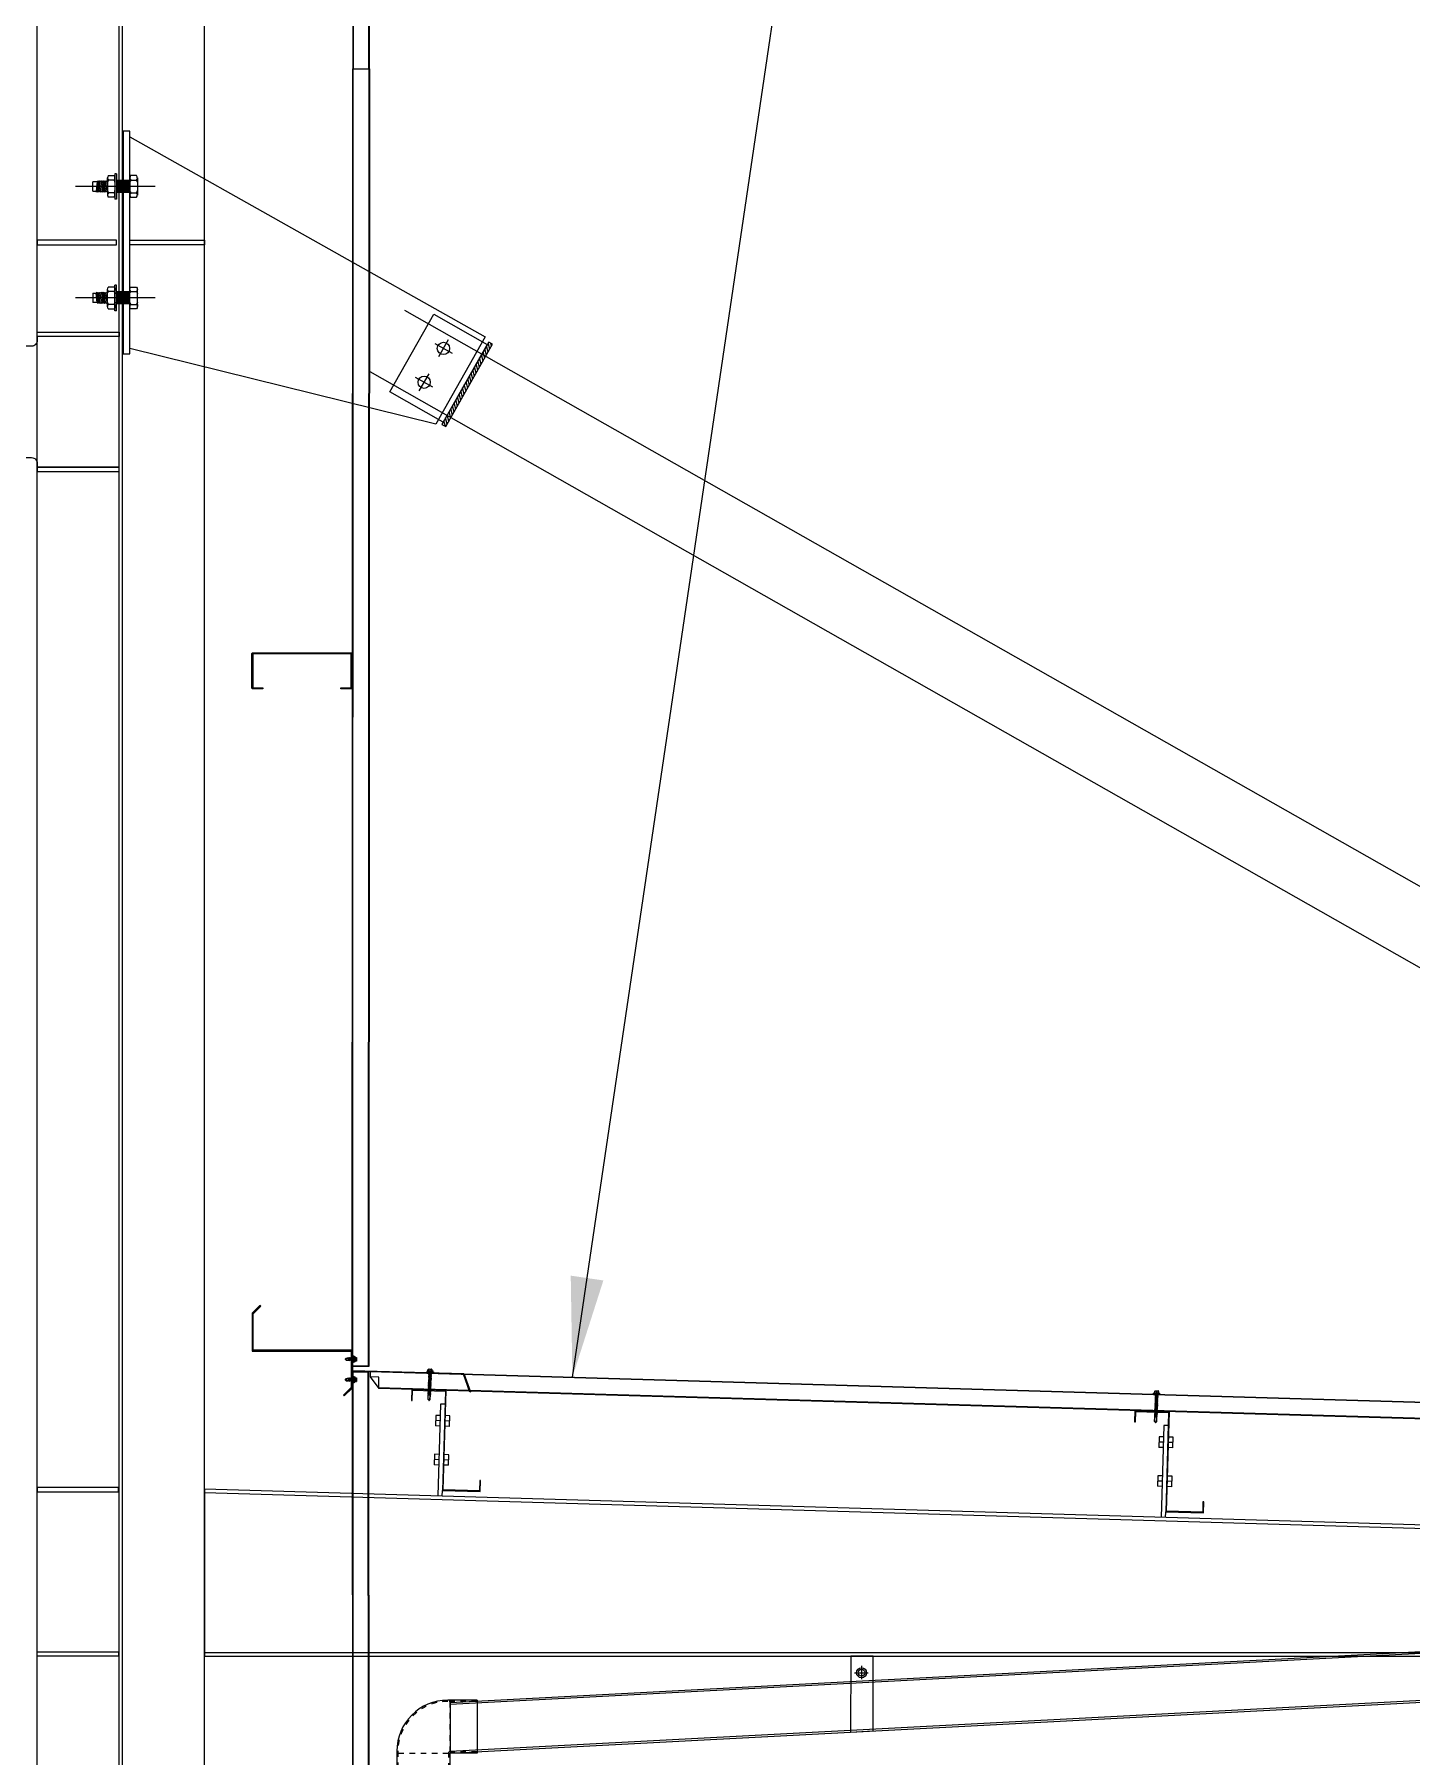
# Model space of a CAD drawing. Header units: inches. Extents: x 315041 to 662841, y -45540 to -35018.
# Drawn here: x 330692.73 to 330717.44, y -36433.68 to -36402.79 of the extents above; entities that cross this region are included whole.
import ezdxf

# ---------------------------------------------------------------- set-up
doc = ezdxf.new("R2010")
doc.units = ezdxf.units.IN
doc.header["$MEASUREMENT"] = 0
doc.linetypes.add('HIDDEN', pattern=[0.375, 0.25, -0.125])
doc.linetypes.add('XKITLINE00', pattern=[0])
for name, color, linetype in [('2NET-VE', 8, 'Continuous'), ('3', 3, 'Continuous'), ('4', 4, 'Continuous'), ('7', 7, 'Continuous'), ('8', 8, 'Continuous'), ('DOWNPOUT', 52, 'Continuous'), ('flashing', 6, 'Continuous'), ('ROOFING', 4, 'Continuous'), ('STRUCTURE', 1, 'Continuous')]:
    doc.layers.add(name, color=color, linetype=linetype)
doc.layers.add('Bolt', color=7, linetype='Continuous', lineweight=0)
doc.layers.add('PART', color=20, linetype='Continuous', lineweight=9)
doc.styles.add('ST1H', font='vnshxh.shx', dxfattribs={"width": 0.7})
doc.dimstyles.new('3', dxfattribs={"dimtxt": 3.5, "dimasz": 1.8, "dimexe": 1, "dimexo": 0, "dimgap": 1, "dimtad": 1, "dimdec": 0, "dimlfac": 3, "dimzin": 0, "dimdsep": 46, "dimtxsty": 'ST1H', "dimblk": 'OBLIQUE', "dimcen": 1, "dimdle": 1, "dimclrd": 8, "dimclre": 8, "dimclrt": 3, "dimadec": 0, "dimazin": 0, "dimtfac": 1, "dimtdec": 0, "dimtix": 1, "dimtofl": 0, "dimtmove": 1, "dimatfit": 3, "dimfxl": 0.18, "dimtolj": 1, "dimtzin": 0, "dimlwd": -1, "dimlwe": -1, "dimarcsym": 1})

# ---------------------------------------------------------------- blocks, each defined once
blk = doc.blocks.new('*U166')
at = {"color": 9, "const_width": 22}
blk.add_lwpolyline([(0, 0), (23.2, 0)], dxfattribs=at)
at = {"layer": '2NET-VE', "color": 8, "linetype": 'Continuous', "ltscale": 0.5}
for p, q in [((0, 10.4), (23.2, 10.4)), ((40, 9.2), (40, 9.2)), ((0, -10.4), (23.2, -10.4)), ((40, -9.2), (40, -9.2))]:
    blk.add_line(p, q, dxfattribs=at)
at = {"layer": '7', "color": 8, "linetype": 'Continuous'}
for p, q in [((38.8, 8), (40.3, 9.6)), ((39.3, -8), (41.2, 8)), ((40.3, 9.6), (41.2, 8)), ((41.2, 8), (42.7, 9.6)), ((41.7, -8), (43.6, 8)), ((42.7, 9.6), (43.6, 8)), ((43.6, 8), (45.1, 9.6)), ((44.2, -8), (46, 8)), ((45.1, 9.6), (46, 8)), ((46, 8), (47.6, 9.6)), ((46.6, -8), (48.5, 8)), ((47.6, 9.6), (48.5, 8)), ((48.5, 8), (50, 9.6)), ((49, -8), (50.9, 8)), ((49, -8), (50.9, 8)), ((50, 9.6), (50.9, 8)), ((50.9, 8), (52.4, 9.6)), ((51.4, -8), (53.3, 8)), ((52.4, 9.6), (53.3, 8)), ((53.3, 8), (54.8, 9.6)), ((53.8, -8), (55.7, 8)), ((53.8, -8), (55.7, 8)), ((53.8, -8), (55.7, 8)), ((54.8, 9.6), (55.7, 8)), ((55.7, 8), (57.2, 9.6)), ((56.2, -8), (58.1, 8)), ((57.2, 9.6), (58.1, 8)), ((63.7, 8), (58.1, 8)), ((63.7, 8), (63.7, -8)), ((39, -8), (38.5, -8)), ((39.3, -8), (38.8, -8)), ((39.3, -8), (40.2, -9.6)), ((40.2, -9.6), (41.7, -8)), ((41.7, -8), (42.6, -9.6)), ((42.6, -9.6), (44.2, -8)), ((44.2, -8), (45.1, -9.6)), ((45.1, -9.6), (46.6, -8)), ((46.6, -8), (47.5, -9.6)), ((47.5, -9.6), (49, -8)), ((49, -8), (49.9, -9.6)), ((49.9, -9.6), (51.4, -8)), ((51.4, -8), (52.3, -9.6)), ((52.3, -9.6), (53.8, -8)), ((53.8, -8), (54.7, -9.6)), ((54.7, -9.6), (56.2, -8)), ((56.2, -8), (63.7, -8))]:
    blk.add_line(p, q, dxfattribs=at)
at = {"layer": '8', "color": 8, "linetype": 'Continuous', "ltscale": 10}
blk.add_line((-43.5, 0), (93.3, 0), dxfattribs=at)
at = {"layer": '8', "color": 8, "linetype": 'Continuous'}
for p, q in [((-12.8, 11), (-12.8, 14.8)), ((-12.8, -14.8), (-12.8, 14.8)), ((-1.2, 18.7), (-11.6, 18.7)), ((-1.7, 11), (-11.1, 11)), ((0, 11), (0, 14.8)), ((0, -14.8), (0, 14.8)), ((23.2, -21.9), (23.2, 21.9)), ((23.2, 21.9), (25.7, 21.9)), ((25.7, -21.9), (25.7, 21.9)), ((25.7, 11), (25.7, 14.8)), ((25.7, -14.8), (25.7, 14.8)), ((26.8, 18.7), (37.3, 18.7)), ((27.4, 11), (36.7, 11)), ((38.5, 11), (38.5, 14.8)), ((38.5, -14.8), (38.5, 14.8)), ((-12.8, -11), (-12.8, -14.8)), ((-11.6, -18.7), (-1.2, -18.7)), ((-1.7, -11), (-11.1, -11)), ((0, -11), (0, -14.8)), ((23.2, -21.9), (25.7, -21.9)), ((25.7, -11), (25.7, -14.8)), ((37.3, -18.7), (26.8, -18.7)), ((27.4, -11), (36.7, -11)), ((38.5, -11), (38.5, -14.8))]:
    blk.add_line(p, q, dxfattribs=at)
for centre, radius, start, end in [((-5.8, 14.8), 6.98, 146.602, 180), ((-7.7, 14.8), 5.12, 180, 228.5476), ((-7.7, 7.1), 5.12, 131.4524, 180), ((-5.1, 14.8), 5.12, 311.4524, 0), ((-5.1, 7.1), 5.12, 0, 48.5476), ((-7, 14.8), 6.98, 0, 33.398), ((32.7, 14.8), 6.98, 146.602, 180), ((30.8, 14.8), 5.12, 180, 228.5476), ((30.8, 7.1), 5.12, 131.4524, 180), ((33.4, 14.8), 5.12, 311.4524, 0), ((33.4, 7.1), 5.12, 0, 48.5476), ((31.5, 14.8), 6.98, 0, 33.398), ((-7.7, -7.1), 5.12, 180, 228.5476), ((-7.7, -14.8), 5.12, 131.4524, 180), ((-5.8, -14.8), 6.98, 180, 213.398), ((-5.1, -7.1), 5.12, 311.4524, 0), ((-5.1, -14.8), 5.12, 0, 48.5476), ((-7, -14.8), 6.98, 326.602, 0), ((30.8, -7.1), 5.12, 180, 228.5476), ((30.8, -14.8), 5.12, 131.4524, 180), ((32.7, -14.8), 6.98, 180, 213.398), ((33.4, -7.1), 5.12, 311.4524, 0), ((33.4, -14.8), 5.12, 0, 48.5476), ((31.5, -14.8), 6.98, 326.602, 0)]:
    blk.add_arc(centre, radius, start, end, dxfattribs=at)
blk = doc.blocks.new('*U167')
at = {"color": 9, "const_width": 22}
blk.add_lwpolyline([(0, 0), (23.2, 0)], dxfattribs=at)
at = {"layer": '2NET-VE', "color": 8, "linetype": 'Continuous', "ltscale": 0.5}
for p, q in [((0, 10.4), (23.2, 10.4)), ((40, 9.2), (40, 9.2)), ((0, -10.4), (23.2, -10.4)), ((40, -9.2), (40, -9.2))]:
    blk.add_line(p, q, dxfattribs=at)
at = {"layer": '7', "color": 8, "linetype": 'Continuous'}
for p, q in [((38.8, 8), (40.3, 9.6)), ((39.3, -8), (41.2, 8)), ((40.3, 9.6), (41.2, 8)), ((41.2, 8), (42.7, 9.6)), ((41.7, -8), (43.6, 8)), ((42.7, 9.6), (43.6, 8)), ((43.6, 8), (45.1, 9.6)), ((44.2, -8), (46, 8)), ((45.1, 9.6), (46, 8)), ((46, 8), (47.6, 9.6)), ((46.6, -8), (48.5, 8)), ((47.6, 9.6), (48.5, 8)), ((48.5, 8), (50, 9.6)), ((49, -8), (50.9, 8)), ((49, -8), (50.9, 8)), ((50, 9.6), (50.9, 8)), ((50.9, 8), (52.4, 9.6)), ((51.4, -8), (53.3, 8)), ((52.4, 9.6), (53.3, 8)), ((53.3, 8), (54.8, 9.6)), ((53.8, -8), (55.7, 8)), ((53.8, -8), (55.7, 8)), ((53.8, -8), (55.7, 8)), ((54.8, 9.6), (55.7, 8)), ((55.7, 8), (57.2, 9.6)), ((56.2, -8), (58.1, 8)), ((57.2, 9.6), (58.1, 8)), ((63.7, 8), (58.1, 8)), ((63.7, 8), (63.7, -8)), ((39, -8), (38.5, -8)), ((39.3, -8), (38.8, -8)), ((39.3, -8), (40.2, -9.6)), ((40.2, -9.6), (41.7, -8)), ((41.7, -8), (42.6, -9.6)), ((42.6, -9.6), (44.2, -8)), ((44.2, -8), (45.1, -9.6)), ((45.1, -9.6), (46.6, -8)), ((46.6, -8), (47.5, -9.6)), ((47.5, -9.6), (49, -8)), ((49, -8), (49.9, -9.6)), ((49.9, -9.6), (51.4, -8)), ((51.4, -8), (52.3, -9.6)), ((52.3, -9.6), (53.8, -8)), ((53.8, -8), (54.7, -9.6)), ((54.7, -9.6), (56.2, -8)), ((56.2, -8), (63.7, -8))]:
    blk.add_line(p, q, dxfattribs=at)
at = {"layer": '8', "color": 8, "linetype": 'Continuous', "ltscale": 10}
blk.add_line((-43.5, 0), (93.3, 0), dxfattribs=at)
at = {"layer": '8', "color": 8, "linetype": 'Continuous'}
for p, q in [((-12.8, 11), (-12.8, 14.8)), ((-12.8, -14.8), (-12.8, 14.8)), ((-1.2, 18.7), (-11.6, 18.7)), ((-1.7, 11), (-11.1, 11)), ((0, 11), (0, 14.8)), ((0, -14.8), (0, 14.8)), ((23.2, -21.9), (23.2, 21.9)), ((23.2, 21.9), (25.7, 21.9)), ((25.7, -21.9), (25.7, 21.9)), ((25.7, 11), (25.7, 14.8)), ((25.7, -14.8), (25.7, 14.8)), ((26.8, 18.7), (37.3, 18.7)), ((27.4, 11), (36.7, 11)), ((38.5, 11), (38.5, 14.8)), ((38.5, -14.8), (38.5, 14.8)), ((-12.8, -11), (-12.8, -14.8)), ((-11.6, -18.7), (-1.2, -18.7)), ((-1.7, -11), (-11.1, -11)), ((0, -11), (0, -14.8)), ((23.2, -21.9), (25.7, -21.9)), ((25.7, -11), (25.7, -14.8)), ((37.3, -18.7), (26.8, -18.7)), ((27.4, -11), (36.7, -11)), ((38.5, -11), (38.5, -14.8))]:
    blk.add_line(p, q, dxfattribs=at)
for centre, radius, start, end in [((-5.8, 14.8), 6.98, 146.602, 180), ((-7.7, 14.8), 5.12, 180, 228.5476), ((-7.7, 7.1), 5.12, 131.4524, 180), ((-5.1, 14.8), 5.12, 311.4524, 0), ((-5.1, 7.1), 5.12, 0, 48.5476), ((-7, 14.8), 6.98, 0, 33.398), ((32.7, 14.8), 6.98, 146.602, 180), ((30.8, 14.8), 5.12, 180, 228.5476), ((30.8, 7.1), 5.12, 131.4524, 180), ((33.4, 14.8), 5.12, 311.4524, 0), ((33.4, 7.1), 5.12, 0, 48.5476), ((31.5, 14.8), 6.98, 0, 33.398), ((-7.7, -7.1), 5.12, 180, 228.5476), ((-7.7, -14.8), 5.12, 131.4524, 180), ((-5.8, -14.8), 6.98, 180, 213.398), ((-5.1, -7.1), 5.12, 311.4524, 0), ((-5.1, -14.8), 5.12, 0, 48.5476), ((-7, -14.8), 6.98, 326.602, 0), ((30.8, -7.1), 5.12, 180, 228.5476), ((30.8, -14.8), 5.12, 131.4524, 180), ((32.7, -14.8), 6.98, 180, 213.398), ((33.4, -7.1), 5.12, 311.4524, 0), ((33.4, -14.8), 5.12, 0, 48.5476), ((31.5, -14.8), 6.98, 326.602, 0)]:
    blk.add_arc(centre, radius, start, end, dxfattribs=at)
blk = doc.blocks.new('11')
at = {"color": 9, "linetype": 'XKITLINE00', "lineweight": 0}
for p, q in [((1478.094, 219.129), (1508.937, 236.631)), ((1478.721, 218.025), (1509.564, 235.526)), ((1508.218, 216.982), (1508.298, 216.984)), ((1508.298, 216.984), (1508.347, 215.335)), ((1495.223, 216.597), (1495.303, 216.6)), ((1495.303, 216.6), (1495.352, 214.95)), ((1461.748, 213.955), (1512.539, 215.459)), ((1512.539, 215.399), (1461.749, 213.895)), ((1508.267, 215.333), (1508.264, 215.433)), ((1512.539, 215.459), (1512.539, 212.455)), ((1495.272, 214.948), (1495.269, 215.048)), ((1461.749, 212.515), (1512.539, 212.515)), ((1512.539, 212.455), (1461.749, 212.455))]:
    blk.add_line(p, q, dxfattribs=at)
at = {"layer": 'Bolt', "linetype": 'XKITLINE00', "lineweight": 0}
for p, q in [((1508.129, 216.774), (1508.209, 216.777)), ((1508.134, 216.584), (1508.129, 216.774)), ((1508.132, 216.679), (1508.212, 216.682)), ((1508.134, 216.584), (1508.214, 216.587)), ((1508.304, 216.78), (1508.384, 216.782)), ((1508.307, 216.685), (1508.387, 216.687)), ((1508.309, 216.59), (1508.389, 216.592)), ((1508.384, 216.782), (1508.389, 216.592)), ((1495.135, 216.389), (1495.214, 216.392)), ((1495.14, 216.2), (1495.135, 216.389)), ((1495.137, 216.295), (1495.217, 216.297)), ((1495.309, 216.395), (1495.389, 216.397)), ((1495.312, 216.3), (1495.392, 216.302)), ((1495.389, 216.397), (1495.395, 216.207)), ((1495.14, 216.2), (1495.22, 216.202)), ((1495.315, 216.205), (1495.395, 216.207)), ((1508.15, 216.075), (1508.23, 216.077)), ((1508.155, 215.885), (1508.15, 216.075)), ((1508.152, 215.98), (1508.232, 215.982)), ((1508.324, 216.08), (1508.404, 216.082)), ((1508.327, 215.985), (1508.407, 215.987)), ((1508.404, 216.082), (1508.41, 215.892)), ((1495.155, 215.69), (1495.235, 215.692)), ((1495.161, 215.5), (1495.155, 215.69)), ((1495.33, 215.695), (1495.41, 215.697)), ((1495.41, 215.697), (1495.416, 215.507)), ((1508.155, 215.885), (1508.235, 215.887)), ((1508.33, 215.89), (1508.41, 215.892)), ((1495.158, 215.595), (1495.238, 215.597)), ((1495.161, 215.5), (1495.241, 215.502)), ((1495.333, 215.6), (1495.413, 215.602)), ((1495.336, 215.505), (1495.416, 215.507))]:
    blk.add_line(p, q, dxfattribs=at)
at = {"layer": 'PART', "color": 94, "linetype": 'XKITLINE00', "lineweight": 0}
for points in [[(1507.584, 215.412), (1507.578, 215.612), (1507.593, 215.613), (1507.598, 215.428), (1508.248, 215.447), (1508.195, 217.231), (1508.815, 217.25), (1508.821, 217.05), (1508.806, 217.049), (1508.801, 217.234), (1508.211, 217.217), (1508.264, 215.433)], [(1494.584, 215.228), (1494.599, 215.228), (1494.604, 215.043), (1495.254, 215.062), (1495.201, 216.847), (1495.821, 216.865), (1495.827, 216.665), (1495.812, 216.665), (1495.806, 216.849), (1495.216, 216.832), (1495.269, 215.048), (1494.59, 215.028)]]:
    blk.add_lwpolyline(points, close=True, dxfattribs=at)
blk = doc.blocks.new('A$C26A6701F')
at = {"layer": 'STRUCTURE', "color": 1, "linetype": 'Continuous'}
for p, q in [((0, 17.2), (1.3, 17.5)), ((0, 17.1), (0, 17.2)), ((0, 17.2), (4, 17.2)), ((4, 17.1), (0, 17.1)), ((3.9, 16.7), (0.1, 16.7)), ((0.4, 17.8), (3.6, 17.8)), ((0.4, 17.6), (1.2, 17.6)), ((0.9, 17.8), (0.9, 18.8)), ((1, 17.8), (1, 18.6)), ((1.1, 18.9), (2.9, 18.9)), ((1.2, 16.7), (1.1, 16.7)), ((1.1, 16.7), (1.4, 16.6)), ((1.1, 16.7), (1.4, 16.7)), ((1.1, 16.2), (2.9, 16.5)), ((1.4, 16.4), (1.1, 16.2)), ((1.1, 16.2), (1.4, 16.1)), ((1.1, 15.7), (2.9, 16)), ((1.4, 15.9), (1.1, 15.7)), ((1.1, 15.7), (1.4, 15.6)), ((1.4, 15.5), (1.1, 15.2)), ((1.1, 15.2), (2.9, 15.5)), ((1.1, 15.2), (1.4, 15.1)), ((1.4, 15), (1.1, 14.8)), ((1.1, 14.8), (2.9, 15)), ((1.1, 14.8), (1.4, 14.7)), ((1.1, 14.3), (2.9, 14.6)), ((1.4, 14.5), (1.1, 14.3)), ((1.1, 14.3), (1.4, 14.2)), ((1.1, 13.8), (2.9, 14.1)), ((1.4, 14), (1.1, 13.8)), ((1.1, 13.8), (1.4, 13.7)), ((1.4, 13.6), (1.1, 13.3)), ((1.1, 13.3), (2.9, 13.6)), ((1.1, 13.3), (1.4, 13.2)), ((1.1, 12.9), (2.9, 13.2)), ((1.4, 13.1), (1.1, 12.9)), ((1.1, 12.9), (1.4, 12.8)), ((1.1, 12.4), (2.9, 12.7)), ((1.4, 12.6), (1.1, 12.4)), ((1.1, 12.4), (1.4, 12.3)), ((1.1, 11.9), (2.9, 12.2)), ((1.4, 12.1), (1.1, 11.9)), ((1.1, 11.9), (1.4, 11.8)), ((1.4, 11.7), (1.1, 11.5)), ((1.1, 11.5), (2.9, 11.7)), ((1.1, 11.5), (1.4, 11.3)), ((1.1, 11), (2.9, 11.3)), ((1.4, 11.2), (1.1, 11)), ((1.1, 11), (1.3, 10.9)), ((1.1, 10.5), (2.9, 10.8)), ((1.4, 10.7), (1.1, 10.5)), ((1.1, 10.5), (1.3, 10.4)), ((1.1, 10), (2.9, 10.3)), ((1.2, 17.6), (2.8, 17.6)), ((1.3, 17.5), (1.3, 17.6)), ((1.3, 17.5), (2.7, 17.5)), ((1.3, 10.7), (1.3, 10.9)), ((1.3, 10.4), (2.7, 10.6)), ((2.7, 10.4), (1.3, 10.2)), ((1.3, 10.2), (1.3, 10.4)), ((1.4, 16.6), (2.4, 16.7)), ((2.7, 16.6), (1.4, 16.4)), ((1.4, 16.4), (1.4, 16.6)), ((1.4, 16.1), (2.7, 16.3)), ((2.7, 16.1), (1.4, 15.9)), ((1.4, 15.9), (1.4, 16.1)), ((1.4, 15.6), (2.7, 15.8)), ((2.7, 15.6), (1.4, 15.5)), ((1.4, 15.5), (1.4, 15.6)), ((1.4, 15.1), (2.7, 15.3)), ((2.7, 15.2), (1.4, 15)), ((1.4, 15), (1.4, 15.1)), ((1.4, 14.7), (2.7, 14.9)), ((2.7, 14.7), (1.4, 14.5)), ((1.4, 14.5), (1.4, 14.7)), ((1.4, 14.2), (2.7, 14.4)), ((2.7, 14.2), (1.4, 14)), ((1.4, 14), (1.4, 14.2)), ((1.4, 13.7), (2.7, 13.9)), ((2.7, 13.7), (1.4, 13.6)), ((1.4, 13.6), (1.4, 13.7)), ((1.4, 13.2), (2.7, 13.4)), ((2.7, 13.3), (1.4, 13.1)), ((1.4, 13.2), (1.4, 13.1)), ((1.4, 12.8), (2.7, 13)), ((2.7, 12.8), (1.4, 12.6)), ((1.4, 12.6), (1.4, 12.8)), ((1.4, 12.3), (2.7, 12.5)), ((2.7, 12.3), (1.4, 12.1)), ((1.4, 12.1), (1.4, 12.3)), ((1.4, 11.8), (2.7, 12)), ((2.7, 11.8), (1.4, 11.7)), ((1.4, 11.7), (1.4, 11.8)), ((1.4, 11.3), (2.7, 11.5)), ((2.7, 11.4), (1.4, 11.2)), ((1.4, 11.2), (1.4, 11.3)), ((1.3, 10.9), (2.7, 11.1)), ((2.7, 10.9), (1.4, 10.7)), ((1.9, 18.6), (2, 17.8)), ((2, 17.8), (2.1, 18.6)), ((2.7, 17.5), (2.7, 17.6)), ((2.7, 17.5), (4, 17.2)), ((2.7, 16.6), (2.7, 16.7)), ((2.7, 16.6), (2.9, 16.5)), ((2.7, 16.3), (2.9, 16.5)), ((2.7, 16.1), (2.7, 16.3)), ((2.7, 16.1), (2.9, 16)), ((2.7, 15.8), (2.9, 16)), ((2.7, 15.6), (2.7, 15.8)), ((2.7, 15.6), (2.9, 15.5)), ((2.7, 15.3), (2.9, 15.5)), ((2.7, 15.2), (2.7, 15.3)), ((2.7, 15.2), (2.9, 15)), ((2.7, 14.9), (2.9, 15)), ((2.7, 14.7), (2.7, 14.9)), ((2.7, 14.7), (2.9, 14.6)), ((2.7, 14.4), (2.9, 14.6)), ((2.7, 14.2), (2.7, 14.4)), ((2.7, 14.2), (2.9, 14.1)), ((2.7, 13.9), (2.9, 14.1)), ((2.7, 13.7), (2.7, 13.9)), ((2.7, 13.7), (2.9, 13.6)), ((2.7, 13.4), (2.9, 13.6)), ((2.7, 13.4), (2.7, 13.3)), ((2.7, 13.3), (2.9, 13.2)), ((2.7, 13), (2.9, 13.2)), ((2.7, 12.8), (2.7, 13)), ((2.7, 12.8), (2.9, 12.7)), ((2.7, 12.5), (2.9, 12.7)), ((2.7, 12.3), (2.7, 12.5)), ((2.7, 12.3), (2.9, 12.2)), ((2.7, 12), (2.9, 12.2)), ((2.7, 11.8), (2.7, 12)), ((2.7, 11.8), (2.9, 11.7)), ((2.7, 11.5), (2.9, 11.7)), ((2.7, 11.4), (2.7, 11.5)), ((2.7, 11.4), (2.9, 11.3)), ((2.7, 11.1), (2.9, 11.3)), ((2.7, 10.9), (2.7, 11.1)), ((2.7, 10.9), (2.9, 10.8)), ((2.7, 10.6), (2.9, 10.8)), ((2.7, 10.4), (2.7, 10.6)), ((2.7, 10.4), (2.9, 10.3)), ((2.7, 10.1), (2.9, 10.3)), ((2.8, 17.6), (3.6, 17.6)), ((3, 18.6), (3, 17.8)), ((3.1, 17.8), (3.1, 18.8)), ((4, 17.2), (4, 17.1)), ((1, 6.2), (2.8, 6.5)), ((1.3, 6.4), (1, 6.2)), ((1, 6.2), (1.3, 6.1)), ((1.3, 6), (1, 5.8)), ((1, 5.8), (2.8, 6)), ((1, 5.8), (1.3, 5.6)), ((1, 5.3), (2.8, 5.6)), ((1.3, 5.5), (1, 5.3)), ((1, 5.3), (1.3, 5.2)), ((1, 4.8), (2.8, 5.1)), ((1.3, 5), (1, 4.8)), ((1, 4.8), (1.3, 4.7)), ((1, 4.3), (2.8, 4.6)), ((1.3, 4.5), (1, 4.3)), ((1, 4.3), (1.3, 4.2)), ((1.3, 4.1), (1, 3.9)), ((1, 3.9), (2.8, 4.1)), ((1, 3.9), (1.3, 3.8)), ((1.3, 3.6), (1, 3.4)), ((1, 3.4), (2.3, 3.6)), ((1, 3.4), (1.3, 3.3)), ((1.3, 10.2), (1.1, 10)), ((1.1, 10), (1.3, 9.9)), ((1.3, 9.8), (1.1, 9.6)), ((1.1, 9.6), (2.9, 9.8)), ((1.1, 9.6), (1.3, 9.4)), ((1.1, 9.1), (2.8, 9.4)), ((1.3, 9.3), (1.1, 9.1)), ((1.1, 9.1), (1.3, 9)), ((1.1, 8.6), (2.8, 8.9)), ((1.3, 8.8), (1.1, 8.6)), ((1.1, 8.6), (1.3, 8.5)), ((1.1, 8.1), (2.8, 8.4)), ((1.3, 8.3), (1.1, 8.1)), ((1.1, 8.1), (1.3, 8)), ((1.3, 7.9), (1.1, 7.7)), ((1.1, 7.7), (2.8, 7.9)), ((1.1, 7.7), (1.3, 7.5)), ((1.1, 7.2), (2.8, 7.5)), ((1.3, 7.4), (1.1, 7.2)), ((1.1, 7.2), (1.3, 7.1)), ((1.1, 6.7), (2.8, 7)), ((1.3, 6.9), (1.1, 6.7)), ((1.1, 6.7), (1.3, 6.6)), ((1.3, 9.9), (2.7, 10.1)), ((2.7, 9.9), (1.3, 9.8)), ((1.3, 9.9), (1.3, 9.8)), ((1.3, 9.4), (2.7, 9.6)), ((2.6, 9.5), (1.3, 9.3)), ((1.3, 9.3), (1.3, 9.4)), ((1.3, 9), (2.7, 9.2)), ((2.6, 9), (1.3, 8.8)), ((1.3, 8.8), (1.3, 9)), ((1.3, 8.5), (2.7, 8.7)), ((2.6, 8.5), (1.3, 8.3)), ((1.3, 8.3), (1.3, 8.5)), ((1.3, 8), (2.7, 8.2)), ((2.6, 8), (1.3, 7.9)), ((1.3, 7.9), (1.3, 8)), ((1.3, 7.5), (2.7, 7.7)), ((2.6, 7.6), (1.3, 7.4)), ((1.3, 7.4), (1.3, 7.5)), ((1.3, 7.1), (2.7, 7.3)), ((2.6, 7.1), (1.3, 6.9)), ((1.3, 6.9), (1.3, 7.1)), ((1.3, 6.6), (2.7, 6.8)), ((2.6, 6.6), (1.3, 6.4)), ((1.3, 6.4), (1.3, 6.6)), ((1.3, 6.1), (2.6, 6.3)), ((2.6, 6.1), (1.3, 6)), ((1.3, 6), (1.3, 6.1)), ((1.3, 5.6), (2.6, 5.8)), ((2.6, 5.7), (1.3, 5.5)), ((1.3, 5.5), (1.3, 5.6)), ((1.3, 5.2), (2.6, 5.4)), ((2.6, 5.2), (1.3, 5)), ((1.3, 5), (1.3, 5.2)), ((1.3, 4.7), (2.6, 4.9)), ((2.6, 4.7), (1.3, 4.5)), ((1.3, 4.5), (1.3, 4.7)), ((1.3, 4.2), (2.6, 4.4)), ((2.6, 4.3), (1.3, 4.1)), ((1.3, 4.1), (1.3, 4.2)), ((1.3, 3.8), (2.6, 3.9)), ((1.3, 3.6), (1.3, 3.8)), ((2.3, 3.7), (1.3, 3.6)), ((1.3, 3.3), (2.2, 3.4)), ((1.3, 0.6), (1.3, 3.3)), ((1.3, 0.6), (1.4, 0.8)), ((1.3, 0.6), (1.9, 0)), ((1.7, 0.8), (2, 0)), ((2, 0), (2.6, 0.6)), ((2, 0.1), (2.3, 0.6)), ((2.4, 1), (2.6, 3.7)), ((2.6, 3.8), (2.5, 3.8)), ((2.5, 3.6), (2.8, 3.7)), ((2.5, 3.5), (2.6, 3.5)), ((2.6, 9.5), (2.7, 9.6)), ((2.6, 9.5), (2.8, 9.4)), ((2.6, 9), (2.6, 9.2)), ((2.6, 9), (2.8, 8.9)), ((2.6, 8.5), (2.6, 8.7)), ((2.6, 8.5), (2.8, 8.4)), ((2.6, 8), (2.6, 8.2)), ((2.6, 8), (2.8, 7.9)), ((2.6, 7.6), (2.6, 7.7)), ((2.6, 7.6), (2.8, 7.5)), ((2.6, 7.1), (2.6, 7.3)), ((2.6, 7.1), (2.8, 7)), ((2.6, 6.6), (2.6, 6.8)), ((2.6, 6.6), (2.8, 6.5)), ((2.6, 6.3), (2.8, 6.5)), ((2.6, 6.1), (2.6, 6.3)), ((2.6, 6.1), (2.8, 6)), ((2.6, 5.8), (2.8, 6)), ((2.6, 5.7), (2.6, 5.8)), ((2.6, 5.7), (2.8, 5.6)), ((2.6, 5.4), (2.8, 5.6)), ((2.6, 5.2), (2.6, 5.4)), ((2.6, 5.2), (2.8, 5.1)), ((2.6, 4.9), (2.8, 5.1)), ((2.6, 4.7), (2.6, 4.9)), ((2.6, 4.7), (2.8, 4.6)), ((2.6, 4.4), (2.8, 4.6)), ((2.6, 4.3), (2.6, 4.4)), ((2.8, 4.1), (2.6, 4.3)), ((2.6, 3.9), (2.8, 4.1)), ((2.6, 3.8), (2.6, 3.9)), ((2.8, 3.7), (2.6, 3.8)), ((2.6, 3.5), (2.8, 3.7)), ((2.6, 0.6), (2.6, 3.5)), ((2.7, 10.1), (2.7, 9.9)), ((2.7, 9.9), (2.9, 9.8)), ((2.7, 9.6), (2.9, 9.8)), ((2.7, 9.2), (2.8, 9.4)), ((2.7, 8.7), (2.8, 8.9)), ((2.7, 8.2), (2.8, 8.4)), ((2.7, 7.7), (2.8, 7.9)), ((2.7, 7.3), (2.8, 7.5)), ((2.7, 6.8), (2.8, 7))]:
    blk.add_line(p, q, dxfattribs=at)
for centre, major_axis, ratio, start_param, end_param in [((-1.1, 16.7), (-0.822, 0.822), 1, 3.915086, 4.236522), ((0.4, 17.7), (0.0956, 0.0956), 1, 0.954633, 3.757756), ((1.1, 18.8), (-0.0943, 0.0943), 1, -0.785398, 0.785398), ((1.5, 18), (0.508, 0.508), 1, 0.131933, 1.438864), ((2.5, 18), (0.508, 0.508), 1, 0.131933, 1.438864), ((2.9, 18.8), (-0.0943, 0.0943), 1, 3.926991, 5.497787), ((3.6, 17.7), (-0.1, 0.1), 1, 2.701137, 5.152845), ((5.1, 16.7), (-1.15, 0.17), 0.90746, -0.177273, 0.177273), ((1.5, 0.7), (0.111, 0.111), 1, 6.085329, 8.011019), ((1.9, 0.1), (0.0625, 0.0625), 1, 3.247504, 4.535451), ((1.8, 3.7), (0.363, 0.363), 1, 4.808661, 5.407478), ((2.4, 3.7), (0.0836, 0.0836), 1, 5.766736, 8.502032), ((1.8, 1), (0.416, 0.416), 1, 4.859665, 5.449971)]:
    blk.add_ellipse(centre, major_axis=major_axis, ratio=ratio, start_param=start_param, end_param=end_param, dxfattribs=at)
blk = doc.blocks.new('Short_Self_drilling')
at = {"layer": 'STRUCTURE', "color": 1, "linetype": 'Continuous'}
for p, q in [((6.4, 1.7), (-6.4, 1.7)), ((5.1, 3.8), (-5.1, 3.8)), ((-2.6, 2.9), (-5.1, 2.9)), ((-3.4, 3.8), (-3.4, 6.8)), ((3, 7.2), (-3, 7.2)), ((2.6, 2.9), (-2.6, 2.9)), ((-2.1, 2.8), (-2.1, 2.9)), ((6.3, 0), (0, 0)), ((2.2, 2.8), (2.2, 2.9)), ((2.2, -0.5), (2.2, 0)), ((5.1, 2.9), (2.6, 2.9)), ((3.4, 3.8), (3.4, 6.8)), ((3, -1.2), (-2.7, -0.2)), ((3, -2.7), (-2.7, -1.8)), ((3, -4.2), (-2.7, -3.3)), ((3, -5.8), (-2.7, -4.8)), ((3, -7.3), (-2.7, -6.3)), ((-1.9, -8), (-2.7, -7.9)), ((-2.1, -1.4), (-2.1, -0.9)), ((-2.1, -2.9), (-2.1, -2.4)), ((-2.1, -4.4), (-2.1, -3.9)), ((-2.1, -6), (-2.1, -5.4)), ((-2.1, -7.5), (-2.1, -7)), ((-2.1, -12.3), (-2.1, -8.5)), ((3, -8.8), (-1.1, -8.1)), ((2.1, -12.3), (2.1, -9.1)), ((2.2, -2), (2.2, -1.5)), ((2.2, -3.6), (2.2, -3)), ((2.2, -5.1), (2.2, -4.6)), ((2.2, -6.6), (2.2, -6.1)), ((2.2, -8.1), (2.2, -7.6))]:
    blk.add_line(p, q, dxfattribs=at)
blk.add_lwpolyline([(6.4, 1.3), (6.4, 1.7), (2.1, 2.8), (-2.1, 2.8), (-6.4, 1.7), (-6.4, 1.3)], close=True, dxfattribs=at)
for points in [[(-6.4, 1.3, -0.088869), (-6.3, 0), (0, 0)], [(-0.1, 3.8), (-0.3, 6.2, 0.338878), (-3.1, 6.2), (-3.3, 3.8)], [(3.3, 3.8), (3.1, 6.2, 0.338878), (0.3, 6.2), (0.1, 3.8)], [(2.1, -12.3), (0.2, -14.2, -0.333596), (-0.2, -14.2), (-2.1, -12.3)], [(-0.1, -14), (-1, -12.2, -0.148657), (-1.4, -11.2), (-2, -7.7, -0.815006), (-1.2, -7.8, 0.150833), (-0.8, -8.7)], [(2.1, -12.3), (1.7, -11.7, 0.52242), (0.9, -11.7), (-0.2, -14.2)]]:
    blk.add_lwpolyline(points, format="xyb", dxfattribs=at)
for points in [[(3, -1.2), (2.2, -1.5), (-2.1, -0.8), (-2.7, -0.2), (-2.4, 0)], [(3, -2.7), (2.2, -3), (-2.1, -2.4), (-2.7, -1.8), (-2.1, -1.4), (2.2, -2), (3, -2.7)], [(3, -4.2), (2.2, -4.6), (-2.1, -3.9), (-2.7, -3.3), (-2.1, -2.9), (2.2, -3.6), (3, -4.2)], [(3, -5.8), (2.2, -6.1), (-2.1, -5.4), (-2.7, -4.8), (-2.1, -4.4), (2.2, -5.1), (3, -5.8)], [(3, -7.3), (2.2, -7.6), (-2.1, -7), (-2.7, -6.3), (-2.1, -6), (2.2, -6.6), (3, -7.3)], [(-1.8, -8.5), (-2.1, -8.5), (-2.7, -7.9), (-2.1, -7.5), (-1.8, -7.5)], [(-1.3, -7.6), (2.2, -8.1), (3, -8.8)], [(-1.2, 0), (2.2, -0.5), (3, -1.2)], [(3, -8.8), (2.2, -9.1), (-0.8, -8.7)]]:
    blk.add_lwpolyline(points, dxfattribs=at)
for centre, radius, start, end in [((-5, 3.3), 0.455, 109.7949, 250.2674), ((-3, 6.8), 0.429, 90.0311, 180.0311), ((3, 6.8), 0.429, 0.0311, 90.0311), ((5.1, 3.3), 0.435, 279.7276, 80.3347), ((10, 0.2), 3.74, 162.2963, 182.6103)]:
    blk.add_arc(centre, radius, start, end, dxfattribs=at)
blk = doc.blocks.new('D90-90')
at = {"layer": 'ROOFING', "color": 254}
for p, q in [((-296909.8, -76158.4), (-296964.3, -76158.4)), ((-296909.8, -76158.4), (-296909.8, -76256.9)), ((-297059.3, -76253.4), (-297059.3, -76307.9)), ((-296909.8, -76256.9), (-296960.8, -76256.9)), ((-296960.8, -76256.9), (-296960.8, -76307.9)), ((-297059.3, -76307.9), (-296960.8, -76307.9))]:
    blk.add_line(p, q, dxfattribs=at)
at = {"layer": 'ROOFING', "color": 254, "linetype": 'HIDDEN'}
for p, q in [((-296909.8, -76160.6), (-296964.3, -76160.6)), ((-296959.7, -76254.7), (-296959.7, -76160.6)), ((-297057.1, -76253.4), (-297057.1, -76307.9)), ((-296963, -76257.5), (-297057.1, -76257.5)), ((-296909.8, -76254.7), (-296963, -76254.7)), ((-296963, -76254.7), (-296963, -76307.9))]:
    blk.add_line(p, q, dxfattribs=at)
at = {"layer": 'ROOFING', "color": 254}
blk.add_arc((-296964.3, -76253.4), 95, 90, 180, dxfattribs=at)
at = {"layer": 'ROOFING', "color": 254, "linetype": 'HIDDEN'}
blk.add_arc((-296964.3, -76253.4), 92.8, 90, 180, dxfattribs=at)
blk = doc.blocks.new('_Oblique')
at = {"color": 0, "linetype": 'ByBlock', "lineweight": -2}
blk.add_line((-0.5, -0.5), (0.5, 0.5), dxfattribs=at)

msp = doc.modelspace()

# ---------------------------------------------------------------- hatches: boundary and pattern name
at = {"layer": '8'}
h = msp.add_hatch(dxfattribs=at)
h.set_pattern_fill('ANSI31', color=256, scale=0.35, angle=-29.57183, style=0)
h.set_pattern_definition([(105.42816534, (347611.074937, -42940.425604), (0.04217345765, 0.01163881308), [])])
h.paths.add_polyline_path([(330700.9484, -36408.3437), (330700.8788, -36408.3042), (330700.0398, -36409.7827), (330700.1094, -36409.8222)])

# ---------------------------------------------------------------- linework, layer by layer
at = {"color": 1, "true_color": 0xfa051e}
for p, q in [((330707.4411, -36432.1744), (330707.6883, -36432.1744)), ((330707.5691, -36432.0486), (330707.5691, -36432.2889))]:
    msp.add_line(p, q, dxfattribs=at)
at = {"color": 2}
msp.add_line((330700.1907, -36432.7123), (330700.1907, -36433.6157), dxfattribs=at)
at = {"color": 94}
msp.add_lwpolyline([(330698.2293, -36414.5071), (330698.4093, -36414.5071), (330698.4093, -36413.8971), (330696.6493, -36413.8971), (330696.6493, -36414.5071), (330696.8293, -36414.5071), (330696.8293, -36414.5271), (330696.6493, -36414.5271, -0.4142136), (330696.6293, -36414.5071), (330696.6293, -36413.8971, -0.4142136), (330696.6493, -36413.8771), (330698.4093, -36413.8771, -0.4142136), (330698.4293, -36413.8971), (330698.4293, -36414.5071, -0.4142136), (330698.4093, -36414.5271), (330698.2293, -36414.5271), (330698.2293, -36414.5071)], format="xyb", dxfattribs=at)
msp.add_lwpolyline([(330696.6343, -36425.727), (330696.6343, -36426.407), (330698.4103, -36426.407), (330698.4103, -36427.0601), (330698.2745, -36427.196), (330698.2879, -36427.2094), (330698.4293, -36427.068), (330698.4293, -36426.388), (330696.6533, -36426.388), (330696.6533, -36425.7349), (330696.7892, -36425.599), (330696.7758, -36425.5856)], close=True, dxfattribs=at)
at = {"color": 1, "true_color": 0xfa051e}
for radius in [0.09, 0.06]:
    msp.add_circle((330707.5691, -36432.1744), radius, dxfattribs=at)
at = {"layer": '3'}
for p, q in [((330741.0113, -36428.0115), (330698.7552, -36426.7684)), ((330741.011, -36428.0215), (330698.7552, -36426.7785)), ((330740.6111, -36428.2898), (330698.8981, -36427.0628)), ((330740.6581, -36428.3012), (330698.9056, -36427.073))]:
    msp.add_line(p, q, dxfattribs=at)
for points in [[(330698.7392, -36403.4037), (330698.7392, -36181.878), (330698.4392, -36181.878), (330698.4392, -36403.9153)], [(330698.7292, -36403.4037), (330698.7292, -36181.888), (330698.4492, -36181.888), (330698.4492, -36403.4037)], [(330698.7294, -36403.4037), (330698.7193, -36426.673), (330698.4393, -36426.673), (330698.4494, -36403.4037)], [(330698.7294, -36442.8122), (330698.7193, -36426.783), (330698.4393, -36426.783), (330698.4494, -36442.8122)]]:
    msp.add_lwpolyline(points, dxfattribs=at)
for points in [[(330698.7394, -36403.4037), (330698.7293, -36426.683), (330698.4293, -36426.683), (330698.4394, -36403.4037)], [(330698.7394, -36442.8122), (330698.7293, -36426.773), (330698.4293, -36426.773), (330698.4394, -36442.8122)]]:
    msp.add_lwpolyline(points, close=True, dxfattribs=at)
at = {"layer": '4'}
msp.add_line((330698.4293, -36413.8771), (330698.4293, -36414.5271), dxfattribs=at)
at = {"layer": '8'}
for p, q in [((330692.7795, -36474.9883), (330692.7795, -36212.2746)), ((330695.7795, -36474.9883), (330695.7795, -36212.2746)), ((330694.2495, -36474.9883), (330694.2495, -36219.8241)), ((330694.3095, -36474.9883), (330694.3095, -36219.8241)), ((330694.442, -36404.6209), (330700.8165, -36408.2113)), ((330699.9122, -36408.3306), (330700.2213, -36408.506)), ((330700.8165, -36408.2113), (330699.9282, -36409.7769)), ((330700.1544, -36408.2637), (330699.979, -36408.5728)), ((330699.9282, -36409.7769), (330694.442, -36408.4181)), ((330699.8758, -36409.1148), (330699.5667, -36408.9394)), ((330699.6336, -36409.1816), (330699.809, -36408.8725))]:
    msp.add_line(p, q, dxfattribs=at)
for points in [[(330694.3195, -36408.5181), (330694.442, -36408.5181), (330694.442, -36404.5207), (330694.3195, -36404.5207)], [(330692.7795, -36406.5594), (330694.202, -36406.5594), (330694.202, -36406.4794), (330692.7795, -36406.4794)], [(330695.7795, -36406.5594), (330694.442, -36406.5594), (330694.442, -36406.4794), (330695.7795, -36406.4794)], [(330699.8974, -36407.8048), (330700.8541, -36408.3477), (330700.0645, -36409.7392), (330699.1078, -36409.1964)], [(330694.2495, -36408.208), (330692.7795, -36408.208), (330692.7795, -36408.128), (330694.2495, -36408.128)], [(330700.9484, -36408.3437), (330700.8788, -36408.3042), (330700.0398, -36409.7827), (330700.1094, -36409.8222)], [(330694.2495, -36410.548), (330692.7795, -36410.548), (330692.7795, -36410.628), (330694.2495, -36410.628)], [(330692.7795, -36428.9306), (330694.2395, -36428.9306), (330694.2395, -36428.8506), (330692.7795, -36428.8506)], [(330692.7795, -36431.798), (330694.2395, -36431.798), (330694.2395, -36431.878), (330692.7795, -36431.878)]]:
    msp.add_lwpolyline(points, close=True, dxfattribs=at)
msp.add_lwpolyline([(330694.2495, -36408.208), (330692.7795, -36408.208), (330692.7795, -36408.278, -0.4142136), (330692.6795, -36408.378), (330691.7795, -36408.378), (330691.7795, -36410.378), (330692.6795, -36410.378, -0.4142136), (330692.7795, -36410.478), (330692.7795, -36410.548), (330694.2495, -36410.548), (330694.2495, -36408.208)], format="xyb", dxfattribs=at)
for centre in [(330700.0667, -36408.4183), (330700.0667, -36408.4183), (330699.7213, -36409.0271), (330699.7213, -36409.0271)]:
    msp.add_circle(centre, 0.11, dxfattribs=at)
at = {"layer": 'DOWNPOUT'}
for points in [[(330700.1907, -36433.6157), (330740.7622, -36431.4895), (330740.715, -36430.5885), (330700.1907, -36432.7123)], [(330740.7166, -36430.6184), (330700.1907, -36432.7423)], [(330740.7606, -36431.4596), (330700.1907, -36433.5858)]]:
    msp.add_lwpolyline(points, dxfattribs=at)
at = {"layer": 'DOWNPOUT', "color": 1, "true_color": 0xfa051e}
msp.add_lwpolyline([(330707.7751, -36433.2183), (330707.7751, -36431.878), (330707.3751, -36431.878), (330707.3689, -36433.2396)], close=True, dxfattribs=at)
at = {"layer": 'flashing'}
msp.add_lwpolyline([(330698.4383, -36426.1165), (330698.4383, -36426.7541), (330700.4353, -36426.8084), (330700.5502, -36427.1356), (330700.541, -36427.139), (330700.4278, -36426.8177), (330698.4283, -36426.7622), (330698.4283, -36426.1165)], close=True, dxfattribs=at)
at = {"layer": 'ROOFING', "color": 3}
msp.add_lwpolyline([(330698.7552, -36426.7684), (330698.7552, -36426.8667), (330698.9056, -36427.073), (330698.9056, -36426.871), (330698.7552, -36426.8667)], dxfattribs=at)

# ---------------------------------------------------------------- block references
at = {"xscale": -0.9985207100398839, "yscale": 0.9985207100580737, "zscale": 0.9985207100591715}
msp.add_blockref('11', (332206.0815, -36644.0188), dxfattribs=at)
at = {"color": 1, "extrusion": (0, 0, -1), "xscale": 0.009599999999139013, "yscale": 0.009600000001228182, "zscale": -0.009599999999999996, "rotation": 89.96887248687835}
for p in [(-330698.4397, -36426.5497), (-330698.4397, -36426.9157)]:
    msp.add_blockref('Short_Self_drilling', p, dxfattribs=at)
at = {"color": 9, "linetype": 'Continuous', "extrusion": (-1.52348e-10, -5.24717e-09, 1), "xscale": 0.02999999999812202, "yscale": 0.02999999999812202, "zscale": 0.03, "rotation": 358.3369216030736}
for p in [(330699.7524, -36427.2912, 0.0001), (330712.7866, -36427.6841, 0.0001)]:
    msp.add_blockref('A$C26A6701F', p, dxfattribs=at)
at = {"layer": '8', "xscale": 0.01043478259816766, "yscale": 0.01043478260908159, "zscale": 0.01043478260896138, "rotation": 180}
msp.add_blockref('*U166', (330694.442, -36405.5138), dxfattribs=at)
at = {"layer": '8', "xscale": -0.01043478259816766, "yscale": 0.01043478260908159, "zscale": 0.01043478260896138}
msp.add_blockref('*U167', (330694.442, -36407.5138), dxfattribs=at)
at = {"layer": 'DOWNPOUT', "color": 222, "xscale": 0.009644629550166428, "yscale": 0.009644629506510682, "zscale": 0.009644629502541979}
msp.add_blockref('D90-90', (333564.2567, -35698.1467), dxfattribs=at)

# ---------------------------------------------------------------- leaders
at = {"color": 9}
msp.add_leader([(330702.3806, -36426.8751), (330707.072, -36395.1119), (330710.906, -36395.1119)], dimstyle='3', override={"dimgap": 1, "dimtad": 0}, dxfattribs=at)

doc.saveas('drawing.dxf')
